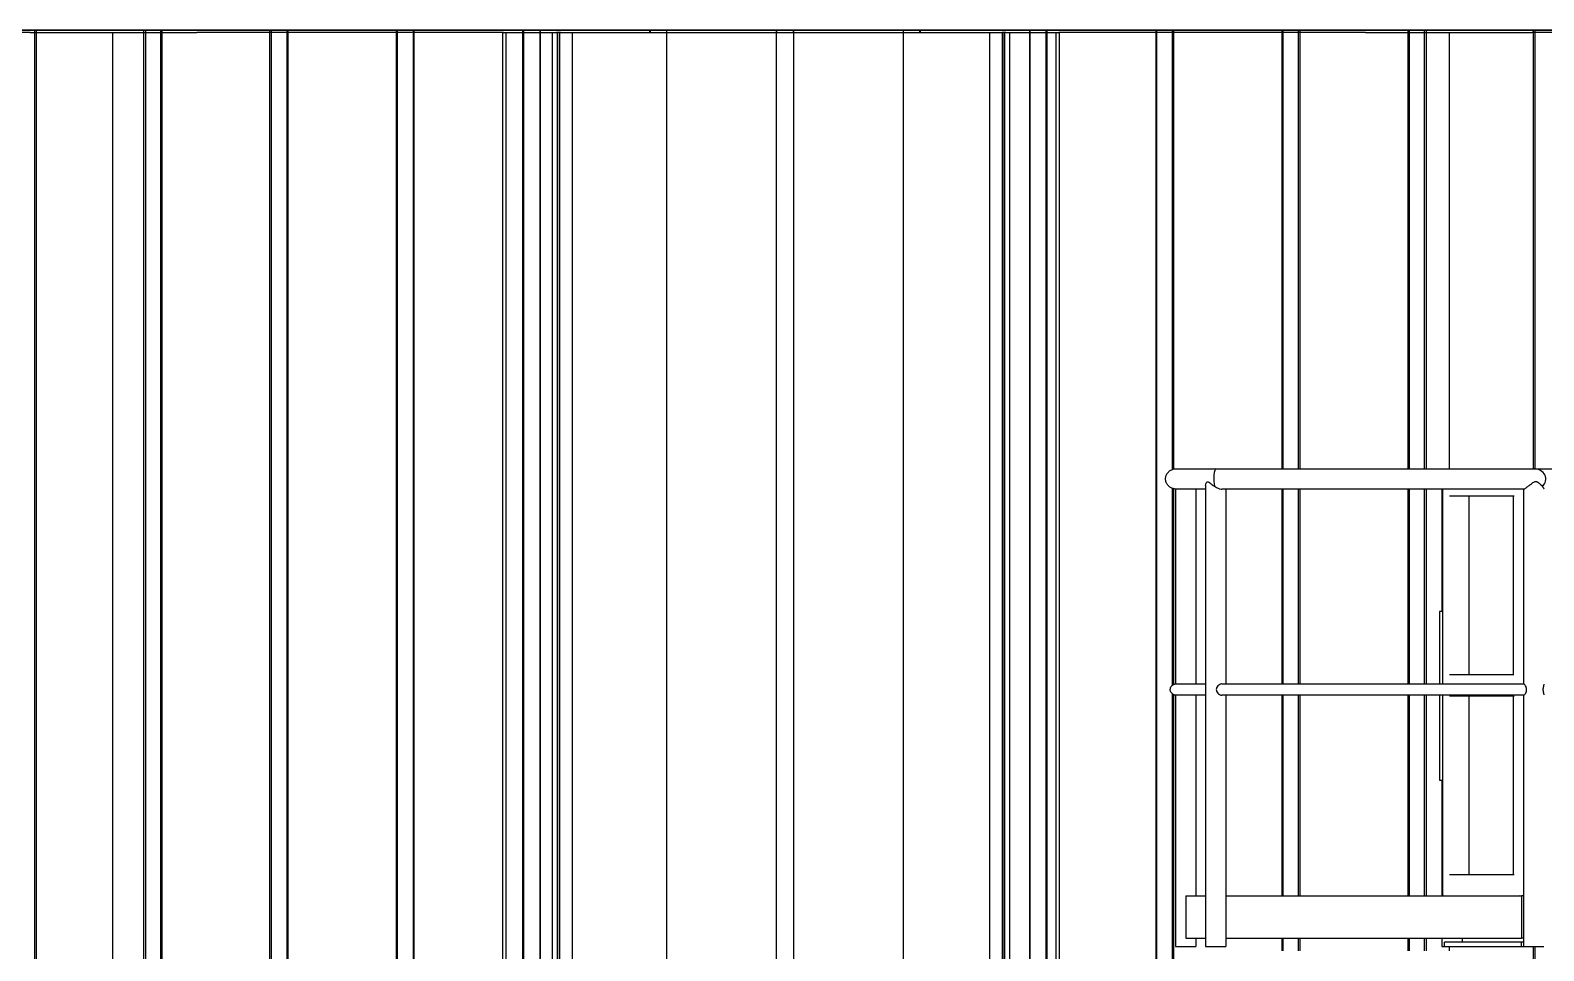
# Model space of a CAD drawing. Header units: millimetres. Extents: x -4172 to 126100, y -2 to 142133.
# Drawn here: x 55255 to 58846, y 46698 to 48883 of the extents above; entities that cross this region are included whole.
import ezdxf

# ---------------------------------------------------------------- set-up
doc = ezdxf.new("R2010")
doc.units = ezdxf.units.MM
doc.header["$LTSCALE"] = 100
doc.layers.add('Visible', color=7, linetype='Continuous', lineweight=25)

msp = doc.modelspace()

# ---------------------------------------------------------------- linework, layer by layer
at = {"layer": 'Visible'}
for p, q in [((70191.78, 48882.58), (48111.86, 48882.58)), ((48111.86, 48882.58), (59880.11, 48882.58)), ((59904.56, 48882.58), (48111.86, 48882.58)), ((55255.11, 48877.58), (54534.45, 48877.58)), ((55255.11, 48877.58), (55451.23, 48877.58)), ((55265.41, 48882.58), (55524.35, 48882.58)), ((55265.41, 48882.58), (55265.41, 43017.58)), ((55270.11, 48882.58), (55265.41, 48882.58)), ((55528.27, 48882.58), (55270.11, 48882.58)), ((55270.11, 43017.58), (55270.11, 48882.58)), ((55451.23, 48877.58), (55650.1, 48877.58)), ((55451.23, 43017.58), (55451.23, 48877.58)), ((55524.35, 43017.58), (55524.35, 48882.58)), ((55524.35, 48882.58), (55528.27, 48882.58)), ((55528.27, 48882.58), (55528.27, 43017.58)), ((55564.1, 48882.58), (55823.7, 48882.58)), ((55568.02, 48882.58), (55564.1, 48882.58)), ((55564.1, 48882.58), (55564.1, 43017.58)), ((55826.83, 48882.58), (55568.02, 48882.58)), ((55568.02, 43017.58), (55568.02, 48882.58)), ((56378.31, 48877.58), (55650.1, 48877.58)), ((55823.7, 48882.58), (55826.83, 48882.58)), ((55823.7, 43017.58), (55823.7, 48882.58)), ((55826.83, 48882.58), (55826.83, 43017.58)), ((55863.54, 48882.58), (56123.67, 48882.58)), ((55863.54, 48882.58), (55863.54, 43017.58)), ((55866.67, 48882.58), (55863.54, 48882.58)), ((56126.02, 48882.58), (55866.67, 48882.58)), ((55866.67, 43017.58), (55866.67, 48882.58)), ((56123.67, 43017.58), (56123.67, 48882.58)), ((56123.67, 48882.58), (56126.02, 48882.58)), ((56126.02, 48882.58), (56126.02, 43017.58)), ((56163.58, 48882.58), (56424.11, 48882.58)), ((56165.93, 48882.58), (56163.58, 48882.58)), ((56163.58, 48882.58), (56163.58, 43017.58)), ((56425.66, 48882.58), (56165.93, 48882.58)), ((56165.93, 43017.58), (56165.93, 48882.58)), ((56376.03, 43017.58), (56376.03, 48877.58)), ((56378.31, 48877.58), (56384.45, 48877.58)), ((56384.45, 48877.58), (56494.01, 48877.58)), ((56384.45, 43017.58), (56384.45, 48877.58)), ((56424.11, 48882.58), (56425.66, 48882.58)), ((56424.11, 43017.58), (56424.11, 48882.58)), ((56425.66, 48882.58), (56425.66, 43017.58)), ((56464.07, 48882.58), (56724.86, 48882.58)), ((56464.07, 48882.58), (56464.07, 43017.58)), ((56465.62, 48882.58), (56464.07, 48882.58)), ((56725.62, 48882.58), (56465.62, 48882.58)), ((56465.62, 43017.58), (56465.62, 48882.58)), ((56494.01, 48877.58), (56503.73, 48877.58)), ((56494.01, 43017.58), (56494.01, 48877.58)), ((56513.11, 48877.58), (56503.73, 48877.58)), ((56505.78, 43017.58), (56505.78, 48877.58)), ((56510.41, 43017.58), (56510.41, 48877.58)), ((56511.78, 43017.58), (56511.78, 48877.58)), ((56513.11, 48877.58), (56541.78, 48877.58)), ((56541.78, 43017.58), (56541.78, 48877.58)), ((56541.78, 48877.58), (57531.78, 48877.58)), ((56724.86, 48877.58), (56724.86, 48882.58)), ((56724.86, 48882.58), (56725.62, 48882.58)), ((56725.62, 48882.58), (56725.62, 48877.58)), ((56764.85, 48882.58), (57025.76, 48882.58)), ((56765.61, 48882.58), (56764.85, 48882.58)), ((56764.85, 48882.58), (56764.85, 43017.58)), ((57025.74, 48882.58), (56765.61, 48882.58)), ((56765.61, 48877.58), (56765.61, 48882.58)), ((57025.76, 48882.58), (57025.74, 48882.58)), ((57025.74, 48882.58), (57025.74, 48877.58)), ((57025.76, 43017.58), (57025.76, 48882.58)), ((57325.86, 48882.58), (57065.74, 48882.58)), ((57065.74, 48877.58), (57065.74, 48882.58)), ((57065.74, 48882.58), (57065.76, 48882.58)), ((57065.76, 48882.58), (57326.68, 48882.58)), ((57065.76, 48882.58), (57065.76, 43017.58)), ((57325.86, 48882.58), (57325.86, 48877.58)), ((57326.68, 48882.58), (57325.86, 48882.58)), ((57326.68, 43017.58), (57326.68, 48882.58)), ((57625.84, 48882.58), (57365.85, 48882.58)), ((57365.85, 48882.58), (57366.67, 48882.58)), ((57365.85, 48877.58), (57365.85, 48882.58)), ((57366.67, 48882.58), (57627.45, 48882.58)), ((57366.67, 48882.58), (57366.67, 48877.58)), ((57531.78, 48877.58), (57560.44, 48877.58)), ((57531.78, 43017.58), (57531.78, 48877.58)), ((57569.82, 48877.58), (57560.44, 48877.58)), ((57561.78, 43017.58), (57561.78, 48877.58)), ((57563.14, 43017.58), (57563.14, 48877.58)), ((57567.77, 43017.58), (57567.77, 48877.58)), ((57569.82, 48877.58), (57579.54, 48877.58)), ((57579.54, 48877.58), (57689.1, 48877.58)), ((57579.54, 43017.58), (57579.54, 48877.58)), ((57627.45, 48882.58), (57625.84, 48882.58)), ((57625.84, 48882.58), (57625.84, 43017.58)), ((57627.45, 43017.58), (57627.45, 48882.58)), ((57925.51, 48882.58), (57665.8, 48882.58)), ((57665.8, 43017.58), (57665.8, 48882.58)), ((57665.8, 48882.58), (57667.4, 48882.58)), ((57667.4, 48882.58), (57927.91, 48882.58)), ((57667.4, 48882.58), (57667.4, 43017.58)), ((57689.1, 48877.58), (57695.25, 48877.58)), ((57689.1, 43017.58), (57689.1, 48877.58)), ((58423.45, 48877.58), (57695.25, 48877.58)), ((57697.53, 43017.58), (57697.53, 48877.58)), ((57925.51, 48882.58), (57925.51, 43017.58)), ((57927.91, 48882.58), (57925.51, 48882.58)), ((57927.91, 43017.58), (57927.91, 48882.58)), ((58224.74, 48882.58), (57965.42, 48882.58)), ((57965.42, 48882.58), (57967.82, 48882.58)), ((57965.42, 47840.32), (57965.42, 48882.58)), ((57967.82, 48882.58), (58227.92, 48882.58)), ((57967.82, 48882.58), (57967.82, 47841.03)), ((58227.92, 48882.58), (58224.74, 48882.58)), ((58224.74, 48882.58), (58224.74, 47841.73)), ((58227.92, 47841.73), (58227.92, 48882.58)), ((58523.35, 48882.58), (58264.57, 48882.58)), ((58264.57, 47841.73), (58264.57, 48882.58)), ((58264.57, 48882.58), (58267.75, 48882.58)), ((58267.75, 48882.58), (58527.32, 48882.58)), ((58267.75, 48882.58), (58267.75, 47841.73)), ((58423.45, 48877.58), (58622.32, 48877.58)), ((58523.35, 48882.58), (58523.35, 47841.73)), ((58527.32, 48882.58), (58523.35, 48882.58)), ((58527.32, 47841.73), (58527.32, 48882.58)), ((58821.2, 48882.58), (58563.09, 48882.58)), ((58563.09, 48882.58), (58567.06, 48882.58)), ((58563.09, 47841.73), (58563.09, 48882.58)), ((58567.06, 48882.58), (58825.96, 48882.58)), ((58567.06, 48882.58), (58567.06, 47841.73)), ((58622.32, 48877.58), (58818.44, 48877.58)), ((58622.32, 47841.73), (58622.32, 48877.58)), ((59539.1, 48877.58), (58818.44, 48877.58)), ((58825.96, 48882.58), (58821.2, 48882.58)), ((58821.2, 48882.58), (58821.2, 47841.73)), ((58825.96, 47841.73), (58825.96, 48882.58)), ((56510.41, 48627.58), (56511.78, 48627.58)), ((56511.78, 43017.58), (56511.78, 48627.58)), ((57561.78, 48627.58), (57563.14, 48627.58)), ((57563.14, 43017.58), (57563.14, 48627.58)), ((57973.61, 47841.73), (58067.92, 47841.73)), ((58067.92, 47841.73), (58822.38, 47841.73)), ((58822.38, 47841.73), (61990.74, 47841.73)), ((58043.85, 47802.26), (58043.85, 46707.58)), ((57965.42, 47328.31), (57965.42, 47794.83)), ((57967.82, 47794.13), (57967.82, 47329.74)), ((57972.47, 47793.46), (57972.47, 47330.98)), ((58043.85, 47793.43), (57973.61, 47793.43)), ((58020.77, 47793.43), (58020.77, 47331.03)), ((58798.37, 47793.43), (58082.63, 47793.43)), ((58092.15, 47793.43), (58092.15, 47331.03)), ((58224.74, 47793.43), (58224.74, 47331.03)), ((58227.92, 47331.03), (58227.92, 47793.43)), ((58264.57, 47331.03), (58264.57, 47793.43)), ((58267.75, 47793.43), (58267.75, 47331.03)), ((58523.35, 47793.43), (58523.35, 47331.03)), ((58527.32, 47331.03), (58527.32, 47793.43)), ((58563.09, 47331.03), (58563.09, 47793.43)), ((58567.06, 47793.43), (58567.06, 47331.03)), ((58604.36, 47793.43), (58604.36, 47502.58)), ((58606.87, 47331.03), (58606.87, 47793.43)), ((58622.48, 47777.58), (58774.59, 47777.58)), ((58668.37, 47775.58), (58668.37, 47354.58)), ((58774.73, 47354.58), (58774.73, 47775.58)), ((58797.76, 47793.43), (58797.76, 47331.03)), ((58606.87, 47502.58), (58599.01, 47502.58)), ((58599.01, 47502.58), (58599.01, 47331.03)), ((57973.61, 47331.03), (58043.85, 47331.03)), ((58082.63, 47331.03), (58798.37, 47331.03)), ((58774.59, 47352.58), (58622.48, 47352.58)), ((57965.42, 43017.58), (57965.42, 47306.85)), ((57967.82, 47305.42), (57967.82, 43017.58)), ((57972.47, 47304.18), (57972.47, 46707.58)), ((58043.85, 47304.13), (57973.61, 47304.13)), ((58020.77, 47304.13), (58020.77, 46827.58)), ((58798.37, 47304.13), (58082.63, 47304.13)), ((58092.15, 47304.13), (58092.15, 46707.58)), ((58224.74, 47304.13), (58224.74, 46827.58)), ((58227.92, 46827.58), (58227.92, 47304.13)), ((58264.57, 46827.58), (58264.57, 47304.13)), ((58267.75, 47304.13), (58267.75, 46827.58)), ((58523.35, 47304.13), (58523.35, 46827.58)), ((58527.32, 46827.58), (58527.32, 47304.13)), ((58563.09, 46827.58), (58563.09, 47304.13)), ((58567.06, 47304.13), (58567.06, 46827.58)), ((58599.01, 47304.13), (58599.01, 47102.58)), ((58606.87, 46829.13), (58606.87, 47304.13)), ((58622.48, 47302.58), (58774.59, 47302.58)), ((58668.37, 47300.58), (58668.37, 46879.58)), ((58774.73, 46879.58), (58774.73, 47300.58)), ((58797.76, 47304.13), (58797.76, 46707.58)), ((58599.01, 47102.58), (58606.87, 47102.58)), ((58604.36, 47102.58), (58604.36, 46827.58)), ((58774.59, 46877.58), (58622.48, 46877.58)), ((57997.1, 46827.58), (58043.85, 46827.58)), ((57997.1, 46827.58), (57997.1, 46727.58)), ((58092.15, 46827.58), (58793.48, 46827.58)), ((58797.76, 46827.58), (58793.48, 46827.58)), ((58793.48, 46827.58), (58793.48, 46727.58)), ((57997.1, 46727.58), (58043.85, 46727.58)), ((58020.77, 46727.58), (58020.77, 46707.58)), ((58092.15, 46727.58), (58793.48, 46727.58)), ((58224.74, 46727.58), (58224.74, 46697.58)), ((58227.92, 46697.58), (58227.92, 46727.58)), ((58264.57, 46697.58), (58264.57, 46727.58)), ((58267.75, 46727.58), (58267.75, 46697.58)), ((58523.35, 46727.58), (58523.35, 46697.58)), ((58527.32, 46697.58), (58527.32, 46727.58)), ((58563.09, 46697.58), (58563.09, 46727.58)), ((58567.06, 46727.58), (58567.06, 46697.58)), ((58604.36, 46727.58), (58604.36, 46707.58)), ((58652.66, 46727.58), (58652.66, 46717.58)), ((58797.76, 46727.58), (58793.48, 46727.58)), ((57972.47, 46707.58), (58020.77, 46707.58)), ((58043.85, 46707.58), (58092.15, 46707.58)), ((58604.36, 46707.58), (58610.34, 46707.58)), ((58610.34, 46707.58), (58610.34, 46717.58)), ((58792.99, 46717.58), (58610.34, 46717.58)), ((58610.34, 46707.58), (58792.99, 46707.58)), ((58622.32, 46697.58), (58622.32, 46707.58)), ((58797.76, 46717.58), (58792.99, 46717.58)), ((58792.99, 46707.58), (58792.99, 46717.58)), ((58792.99, 46707.58), (58797.76, 46707.58)), ((58797.76, 46707.58), (58846.06, 46707.58)), ((58821.2, 46707.58), (58821.2, 45117.58)), ((58825.96, 45117.58), (58825.96, 46707.58))]:
    msp.add_line(p, q, dxfattribs=at)
msp.add_arc((57036.78, 37769.16), 17108.42, 40.510533, 105.020452, dxfattribs=at)
for centre, major_axis, ratio, start_param, end_param in [((58067.92, 47817.58), (0, -24.15), 0.1892087, 3.1415927, 5.5200759), ((58822.38, 47817.58), (28.91, 0), 0.835436, 5.4754984, 7.8539816), ((58608.87, 46829.58), (-1.57, -1.57), 0.7938586, 5.3833739, 6.9541703), ((58789.43, 46829.58), (-1.57, 1.57), 0.7938586, 0.8998114, 2.4706077)]:
    msp.add_ellipse(centre, major_axis=major_axis, ratio=ratio, start_param=start_param, end_param=end_param, dxfattribs=at)
for points, knots in [([(57973.61, 47793.43), (57973.07, 47793.43), (57972.53, 47793.45), (57969.5, 47793.65), (57967.01, 47794.21), (57963.9, 47795.4), (57963.15, 47795.74), (57959.96, 47797.35), (57957.68, 47799), (57953.88, 47802.87), (57952.29, 47805.12), (57950.02, 47809.88), (57949.28, 47812.43), (57948.72, 47817.47), (57948.84, 47820.02), (57949.88, 47824.84), (57950.79, 47827.17), (57953.28, 47831.46), (57954.89, 47833.46), (57958.68, 47836.91), (57960.91, 47838.38), (57965.74, 47840.58), (57968.4, 47841.32), (57971.92, 47841.68), (57972.76, 47841.73), (57973.61, 47841.73)], [0, 0, 0, 0, 0.1607302, 0.1607302, 0.9111172, 0.9111172, 1.1587197, 1.1587197, 1.9816313, 1.9816313, 2.7858513, 2.7858513, 3.5628591, 3.5628591, 4.3075101, 4.3075101, 5.0421261, 5.0421261, 5.7944518, 5.7944518, 6.5789177, 6.5789177, 7.3858225, 7.3858225, 7.6392662, 7.6392662, 7.6392662, 7.6392662]), ([(58043.85, 47802.26), (58043.85, 47804.11), (58044.3, 47805.93), (58045.51, 47808.59), (58046.25, 47809.68), (58047.4, 47810.49), (58047.7, 47810.65), (58048.22, 47810.8), (58048.42, 47810.83), (58048.83, 47810.86), (58049.03, 47810.85), (58049.56, 47810.77), (58049.89, 47810.67), (58050.68, 47810.35), (58051.14, 47810.1), (58052.6, 47809.18), (58053.73, 47808.3), (58057.51, 47805.31), (58060.81, 47802.64), (58064.76, 47800.13)], [4.5442726, 4.5442726, 4.5442726, 4.5442726, 5.5798599, 5.5798599, 6.4372842, 6.4372842, 6.7048793, 6.7048793, 6.8660985, 6.8660985, 7.0209789, 7.0209789, 7.2563116, 7.2563116, 7.57582, 7.57582, 8.2698187, 8.2698187, 9.6789905, 9.6789905, 9.6789905, 9.6789905]), ([(58064.76, 47800.13), (58067.77, 47798.16), (58070.8, 47796.55), (58076.03, 47794.48), (58078.33, 47793.83), (58081.24, 47793.47), (58081.95, 47793.43), (58082.63, 47793.43)], [0, 0, 0, 0, 1.0835639, 1.0835639, 1.9425653, 1.9425653, 2.2360279, 2.2360279, 2.2360279, 2.2360279]), ([(58798.37, 47793.43), (58798.62, 47793.43), (58798.95, 47793.51), (58800.21, 47794), (58801.37, 47794.66), (58804.48, 47796.7), (58806.53, 47798.19), (58810.58, 47801.27), (58812.57, 47802.84), (58817.41, 47806.59), (58820.04, 47808.6), (58823.76, 47810.79), (58824.86, 47811.21), (58826.03, 47811.48), (58826.31, 47811.53), (58826.77, 47811.58), (58826.93, 47811.59), (58827.24, 47811.6), (58827.39, 47811.6), (58827.72, 47811.59), (58827.9, 47811.58), (58828.48, 47811.5), (58828.87, 47811.41), (58829.79, 47811.13), (58830.32, 47810.9), (58831.91, 47810.08), (58833.02, 47809.3), (58836.86, 47806.23), (58839.96, 47803.06), (58842.36, 47800.13)], [2.0929635, 2.0929635, 2.0929635, 2.0929635, 2.4385754, 2.4385754, 3.1689889, 3.1689889, 4.0946354, 4.0946354, 4.8921983, 4.8921983, 5.9938177, 5.9938177, 6.7483325, 6.7483325, 6.9864521, 6.9864521, 7.1249242, 7.1249242, 7.2467222, 7.2467222, 7.4018163, 7.4018163, 7.7379437, 7.7379437, 8.2241336, 8.2241336, 9.291096, 9.291096, 11.9650567, 11.9650567, 11.9650567, 11.9650567]), ([(58842.36, 47800.13), (58842.89, 47799.46), (58843.37, 47798.83), (58844.34, 47797.46), (58844.83, 47796.73), (58845.59, 47795.43), (58845.86, 47794.87), (58846.04, 47794.25), (58846.06, 47794.09), (58846.06, 47793.95)], [2.5171417, 2.5171417, 2.5171417, 2.5171417, 2.8711515, 2.8711515, 3.3228838, 3.3228838, 3.7746161, 3.7746161, 3.97182, 3.97182, 3.97182, 3.97182]), ([(58668.52, 47777.58), (58668.49, 47777.39), (58668.46, 47777.17), (58668.41, 47776.65), (58668.39, 47776.34), (58668.38, 47775.88), (58668.37, 47775.73), (58668.37, 47775.58)], [0.95249941, 0.95249941, 0.95249941, 0.95249941, 1.17304547, 1.17304547, 1.44497125, 1.44497125, 1.57079633, 1.57079633, 1.57079633, 1.57079633]), ([(58774.41, 47778.33), (58774.41, 47778.33), (58774.41, 47778.31), (58774.44, 47778.23), (58774.46, 47778.16), (58774.52, 47777.96), (58774.55, 47777.81), (58774.61, 47777.43), (58774.64, 47777.2), (58774.69, 47776.65), (58774.71, 47776.34), (58774.73, 47775.88), (58774.73, 47775.73), (58774.73, 47775.58)], [6.737736, 6.737736, 6.737736, 6.737736, 6.8543192, 6.8543192, 7.0102011, 7.0102011, 7.2119874, 7.2119874, 7.4562308, 7.4562308, 7.7281566, 7.7281566, 7.8539816, 7.8539816, 7.8539816, 7.8539816]), ([(57973.61, 47304.13), (57972.89, 47304.13), (57972.17, 47304.19), (57970.78, 47304.41), (57970.09, 47304.57), (57968.87, 47304.97), (57968.31, 47305.19), (57966.43, 47306.08), (57965.16, 47306.95), (57963.03, 47309), (57962.13, 47310.2), (57960.79, 47312.78), (57960.33, 47314.19), (57959.9, 47317), (57959.91, 47318.44), (57960.39, 47321.2), (57960.86, 47322.54), (57962.17, 47325.01), (57963.04, 47326.16), (57965.09, 47328.15), (57966.3, 47328.99), (57968.91, 47330.27), (57970.35, 47330.71), (57972.4, 47330.99), (57973, 47331.03), (57973.61, 47331.03)], [0, 0, 0, 0, 0.2146406, 0.2146406, 0.4241374, 0.4241374, 0.6014522, 0.6014522, 1.0500116, 1.0500116, 1.4899019, 1.4899019, 1.9221781, 1.9221781, 2.3436351, 2.3436351, 2.7606127, 2.7606127, 3.1826211, 3.1826211, 3.6151234, 3.6151234, 4.0553426, 4.0553426, 4.236159, 4.236159, 4.236159, 4.236159]), ([(58082.63, 47331.03), (58082.19, 47331.03), (58081.74, 47330.99), (58079.95, 47330.73), (58078.6, 47330.27), (58075.77, 47328.79), (58074.33, 47327.72), (58071.82, 47325.13), (58070.74, 47323.6), (58069.47, 47320.52), (58069.15, 47319.07), (58069.15, 47316.16), (58069.43, 47314.79), (58070.54, 47311.98), (58071.42, 47310.6), (58073.72, 47307.95), (58075.22, 47306.73), (58077.78, 47305.28), (58078.78, 47304.85), (58080.76, 47304.28), (58081.72, 47304.13), (58082.63, 47304.13)], [4.3020894, 4.3020894, 4.3020894, 4.3020894, 4.4705539, 4.4705539, 4.9472329, 4.9472329, 5.4899611, 5.4899611, 6.0436473, 6.0436473, 6.4930648, 6.4930648, 6.9166315, 6.9166315, 7.4024608, 7.4024608, 7.9812462, 7.9812462, 8.3348685, 8.3348685, 8.6811884, 8.6811884, 8.6811884, 8.6811884]), ([(58668.37, 47354.58), (58668.37, 47354.24), (58668.39, 47353.9), (58668.43, 47353.27), (58668.46, 47352.98), (58668.5, 47352.67), (58668.51, 47352.63), (58668.52, 47352.58)], [1.57079633, 1.57079633, 1.57079633, 1.57079633, 1.85607755, 1.85607755, 2.13483874, 2.13483874, 2.18909325, 2.18909325, 2.18909325, 2.18909325]), ([(58774.41, 47351.83), (58774.41, 47351.83), (58774.41, 47351.85), (58774.44, 47351.92), (58774.46, 47351.99), (58774.52, 47352.2), (58774.55, 47352.35), (58774.61, 47352.72), (58774.64, 47352.96), (58774.69, 47353.51), (58774.71, 47353.82), (58774.73, 47354.28), (58774.73, 47354.43), (58774.73, 47354.58)], [3.5961433, 3.5961433, 3.5961433, 3.5961433, 3.7127266, 3.7127266, 3.8686084, 3.8686084, 4.0703948, 4.0703948, 4.3146381, 4.3146381, 4.5865639, 4.5865639, 4.712389, 4.712389, 4.712389, 4.712389]), ([(58798.37, 47304.13), (58798.72, 47304.13), (58799.2, 47304.4), (58800.45, 47305.46), (58801.21, 47306.3), (58802.83, 47308.53), (58803.7, 47309.99), (58804.93, 47313.02), (58805.34, 47314.51), (58805.65, 47317.5), (58805.58, 47318.91), (58805.05, 47321.75), (58804.58, 47323.13), (58803.3, 47325.89), (58802.45, 47327.21), (58800.82, 47329.31), (58800.05, 47330.09), (58798.99, 47330.87), (58798.64, 47331.03), (58798.37, 47331.03)], [8.6819242, 8.6819242, 8.6819242, 8.6819242, 9.1480294, 9.1480294, 9.663208, 9.663208, 10.2434293, 10.2434293, 10.720972, 10.720972, 11.1503151, 11.1503151, 11.6045599, 11.6045599, 12.1612694, 12.1612694, 12.7021408, 12.7021408, 13.0645736, 13.0645736, 13.0645736, 13.0645736]), ([(58846.06, 47330.07), (58846.06, 47330.04), (58846.06, 47330.01), (58846.05, 47329.28), (58845.84, 47328.25), (58845.34, 47325.91), (58845, 47324.43), (58844.6, 47321.96), (58844.49, 47321.09), (58844.33, 47319.34), (58844.29, 47318.45), (58844.29, 47316.71), (58844.33, 47315.82), (58844.49, 47314.07), (58844.6, 47313.2), (58845, 47310.73), (58845.34, 47309.25), (58845.84, 47306.91), (58846.05, 47305.87), (58846.06, 47305.15), (58846.06, 47305.12), (58846.06, 47305.09)], [2.5715597, 2.5715597, 2.5715597, 2.5715597, 2.5949359, 2.5949359, 3.1155974, 3.1155974, 3.6373813, 3.6373813, 3.8982733, 3.8982733, 4.1591653, 4.1591653, 4.4200573, 4.4200573, 4.6809493, 4.6809493, 5.2027333, 5.2027333, 5.7233947, 5.7233947, 5.7467709, 5.7467709, 5.7467709, 5.7467709]), ([(58668.52, 47302.58), (58668.49, 47302.39), (58668.46, 47302.17), (58668.41, 47301.65), (58668.39, 47301.34), (58668.38, 47300.88), (58668.37, 47300.73), (58668.37, 47300.58)], [0.95249941, 0.95249941, 0.95249941, 0.95249941, 1.17304547, 1.17304547, 1.44497125, 1.44497125, 1.57079633, 1.57079633, 1.57079633, 1.57079633]), ([(58774.41, 47303.33), (58774.41, 47303.33), (58774.41, 47303.31), (58774.44, 47303.23), (58774.46, 47303.16), (58774.52, 47302.96), (58774.55, 47302.81), (58774.61, 47302.43), (58774.64, 47302.2), (58774.69, 47301.65), (58774.71, 47301.34), (58774.73, 47300.88), (58774.73, 47300.73), (58774.73, 47300.58)], [6.737736, 6.737736, 6.737736, 6.737736, 6.8543192, 6.8543192, 7.0102011, 7.0102011, 7.2119874, 7.2119874, 7.4562308, 7.4562308, 7.7281566, 7.7281566, 7.8539816, 7.8539816, 7.8539816, 7.8539816]), ([(58668.37, 46879.58), (58668.37, 46879.24), (58668.39, 46878.9), (58668.43, 46878.27), (58668.46, 46877.98), (58668.5, 46877.67), (58668.51, 46877.63), (58668.52, 46877.58)], [1.57079633, 1.57079633, 1.57079633, 1.57079633, 1.85607755, 1.85607755, 2.13483874, 2.13483874, 2.18909325, 2.18909325, 2.18909325, 2.18909325]), ([(58774.73, 46879.58), (58774.73, 46879.24), (58774.72, 46878.9), (58774.68, 46878.27), (58774.65, 46877.98), (58774.57, 46877.49), (58774.54, 46877.28), (58774.47, 46877), (58774.44, 46876.9), (58774.41, 46876.84), (58774.41, 46876.83), (58774.41, 46876.83)], [1.5707963, 1.5707963, 1.5707963, 1.5707963, 1.8560775, 1.8560775, 2.1348387, 2.1348387, 2.3902643, 2.3902643, 2.5982877, 2.5982877, 2.687042, 2.687042, 2.687042, 2.687042])]:
    msp.add_open_spline(points, degree=3, knots=knots, dxfattribs=at)

doc.saveas('drawing.dxf')
